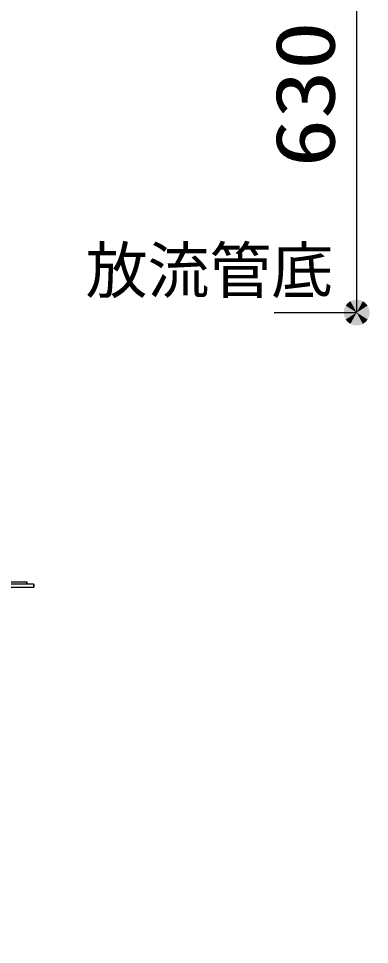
# Model space of a CAD drawing. Units: millimetres, scale not verified. Extents: x -22790 to 8910, y -6308 to 6308.
# Drawn here: x -3932 to -3422, y -2898 to -1554 of the extents above; entities that cross this region are included whole.
import ezdxf
from ezdxf.enums import TextEntityAlignment as Align

# ---------------------------------------------------------------- set-up
doc = ezdxf.new("R2010")
doc.units = ezdxf.units.MM
doc.header["$LTSCALE"] = 30
doc.layers.add('0-1_空気管', color=3, linetype='Continuous', lineweight=25)
doc.layers.add('0-F_00クル-フ-6寸法', color=132, linetype='Continuous', lineweight=25)
doc.styles.add('ＭＳ ゴシック', font='')
doc.styles.get('ＭＳ ゴシック').set_extended_font_data('MS Gothic')

msp = doc.modelspace()

# ---------------------------------------------------------------- linework, layer by layer
at = {"layer": '0-1_空気管'}
for p, q in [((-3909.78, -2375.32), (-4016.92, -2375.32)), ((-3919.8, -2375.32), (-3919.8, -2372.12)), ((-3919.78, -2375.32), (-3919.78, -2372.12)), ((-3909.8, -2379.32), (-3909.8, -2375.32)), ((-3909.78, -2375.32), (-3909.78, -2379.32))]:
    msp.add_line(p, q, dxfattribs=at)
for points in [[(-4042.13, -2932.87), (-4013.12, -2379.32), (-3909.78, -2379.32)], [(-3919.78, -2372.12), (-4014.78, -2372.12), (-4014.78, -2375.32)]]:
    msp.add_lwpolyline(points, dxfattribs=at)
at = {"layer": '0-F_00クル-フ-6寸法', "color": 4}
for p in [(-3440.46, -1350.32), (-3560.46, -1980.76)]:
    msp.add_line(p, (-3440.46, -1980.76), dxfattribs=at)
at = {"layer": '0-F_00クル-フ-6寸法'}
for points in [[(-3440.46, -1980.76), (-3447.36, -1963.32), (-3445.12, -1962.6)], [(-3440.46, -1980.76), (-3445.12, -1962.6), (-3442.81, -1962.16)], [(-3440.46, -1980.76), (-3442.81, -1962.16), (-3440.46, -1962.01)], [(-3440.46, -1980.76), (-3440.46, -1962.01), (-3438.11, -1962.16)], [(-3440.46, -1980.76), (-3438.11, -1962.16), (-3435.8, -1962.6)], [(-3440.46, -1980.76), (-3435.8, -1962.6), (-3433.56, -1963.32)], [(-3440.46, -1980.76), (-3458.88, -1977.24), (-3458.29, -1974.96)], [(-3440.46, -1980.76), (-3458.29, -1974.96), (-3457.42, -1972.77)], [(-3440.46, -1980.76), (-3457.42, -1972.77), (-3456.29, -1970.71)], [(-3440.46, -1980.76), (-3456.29, -1970.71), (-3454.91, -1968.81)], [(-3440.46, -1980.76), (-3454.91, -1968.81), (-3453.29, -1967.09)], [(-3440.46, -1980.76), (-3453.29, -1967.09), (-3451.48, -1965.59)], [(-3440.46, -1980.76), (-3451.48, -1965.59), (-3449.49, -1964.33)], [(-3440.46, -1980.76), (-3449.49, -1964.33), (-3447.36, -1963.32)], [(-3440.46, -1980.76), (-3433.56, -1963.32), (-3431.43, -1964.33)], [(-3440.46, -1980.76), (-3431.43, -1964.33), (-3429.44, -1965.59)], [(-3440.46, -1980.76), (-3429.44, -1965.59), (-3427.62, -1967.09)], [(-3440.46, -1980.76), (-3427.62, -1967.09), (-3426.01, -1968.81)], [(-3440.46, -1980.76), (-3426.01, -1968.81), (-3424.63, -1970.71)], [(-3440.46, -1980.76), (-3424.63, -1970.71), (-3423.49, -1972.77)], [(-3440.46, -1980.76), (-3423.49, -1972.77), (-3422.63, -1974.96)], [(-3440.46, -1980.76), (-3422.63, -1974.96), (-3422.04, -1977.24)], [(-3440.46, -1980.76), (-3459.17, -1979.58), (-3458.88, -1977.24)], [(-3440.46, -1980.76), (-3459.17, -1981.93), (-3459.17, -1979.58)], [(-3440.46, -1980.76), (-3458.88, -1984.27), (-3459.17, -1981.93)], [(-3440.46, -1980.76), (-3458.29, -1986.55), (-3458.88, -1984.27)], [(-3440.46, -1980.76), (-3457.42, -1988.74), (-3458.29, -1986.55)], [(-3440.46, -1980.76), (-3456.29, -1990.8), (-3457.42, -1988.74)], [(-3440.46, -1980.76), (-3454.91, -1992.71), (-3456.29, -1990.8)], [(-3440.46, -1980.76), (-3453.29, -1994.43), (-3454.91, -1992.71)], [(-3440.46, -1980.76), (-3451.48, -1995.93), (-3453.29, -1994.43)], [(-3440.46, -1980.76), (-3449.49, -1997.19), (-3451.48, -1995.93)], [(-3440.46, -1980.76), (-3447.36, -1998.19), (-3449.49, -1997.19)], [(-3440.46, -1980.76), (-3445.12, -1998.92), (-3447.36, -1998.19)], [(-3440.46, -1980.76), (-3442.81, -1999.36), (-3445.12, -1998.92)], [(-3440.46, -1980.76), (-3440.46, -1999.51), (-3442.81, -1999.36)], [(-3440.46, -1980.76), (-3422.04, -1977.24), (-3421.75, -1979.58)], [(-3440.46, -1980.76), (-3421.75, -1979.58), (-3421.75, -1981.93)], [(-3440.46, -1980.76), (-3438.11, -1999.36), (-3440.46, -1999.51)], [(-3440.46, -1980.76), (-3435.8, -1998.92), (-3438.11, -1999.36)], [(-3440.46, -1980.76), (-3433.56, -1998.19), (-3435.8, -1998.92)], [(-3440.46, -1980.76), (-3431.43, -1997.19), (-3433.56, -1998.19)], [(-3440.46, -1980.76), (-3429.44, -1995.93), (-3431.43, -1997.19)], [(-3440.46, -1980.76), (-3427.62, -1994.43), (-3429.44, -1995.93)], [(-3440.46, -1980.76), (-3426.01, -1992.71), (-3427.62, -1994.43)], [(-3440.46, -1980.76), (-3424.63, -1990.8), (-3426.01, -1992.71)], [(-3440.46, -1980.76), (-3423.49, -1988.74), (-3424.63, -1990.8)], [(-3440.46, -1980.76), (-3422.63, -1986.55), (-3423.49, -1988.74)], [(-3440.46, -1980.76), (-3422.04, -1984.27), (-3422.63, -1986.55)], [(-3440.46, -1980.76), (-3421.75, -1981.93), (-3422.04, -1984.27)]]:
    msp.add_solid(points, dxfattribs=at)

# ---------------------------------------------------------------- texts
at = {"layer": '0-1_空気管', "color": 4, "style": 'ＭＳ ゴシック'}
msp.add_text('放流管底', height=65.98, dxfattribs=at).set_placement((-3834.52, -1972.26), align=Align.BOTTOM_LEFT)
at = {"layer": '0-F_00クル-フ-6寸法', "color": 3, "style": 'ＭＳ ゴシック', "width": 1.2}
msp.add_text('630', height=86.66, rotation=90, dxfattribs=at).set_placement((-3446.31, -1770.11), align=Align.BOTTOM_LEFT)

doc.saveas('drawing.dxf')
